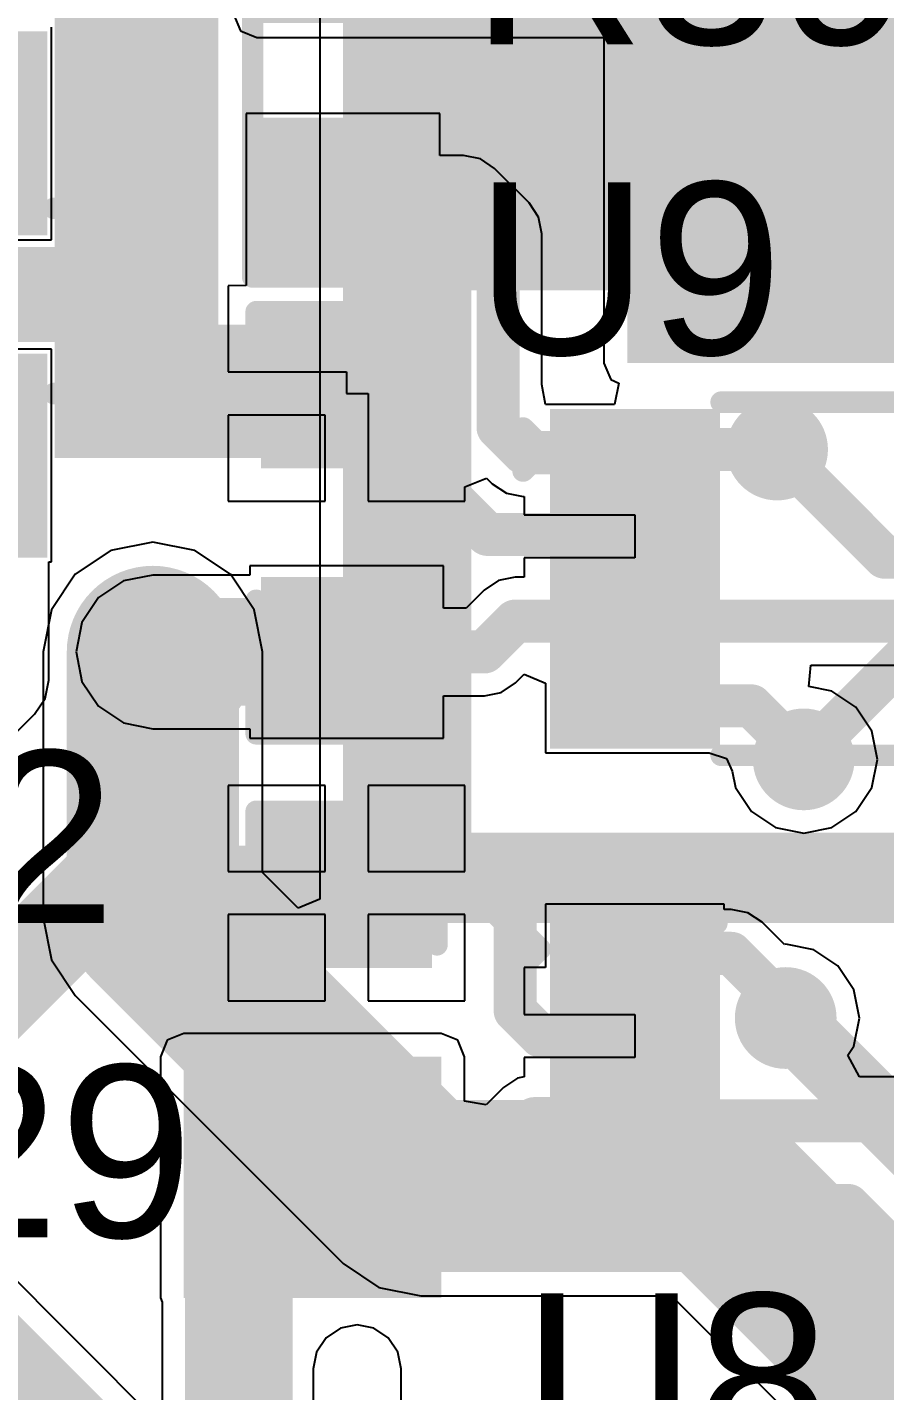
# Model space of a CAD drawing. Header units: millimetres. Extents: x -0.27 to 4.7, y -0.39 to 2.83.
# Drawn here: x 1.0026 to 1.2018, y 1.7924 to 2.109 of the extents above; entities that cross this region are included whole.
import ezdxf

# ---------------------------------------------------------------- set-up
doc = ezdxf.new("R2010")
doc.units = ezdxf.units.MM
doc.header["$MEASUREMENT"] = 0
for name, color, linetype in [('BottomLayer', 5, 'Continuous'), ('BottomSolder', 6, 'Continuous'), ('TopLayer', 1, 'Continuous'), ('TopOverlay', 2, 'Continuous'), ('TopPaste', 8, 'Continuous'), ('TopSolder', 216, 'Continuous'), ('ViaHoleLayer', 16, 'Continuous')]:
    doc.layers.add(name, color=color, linetype=linetype)
doc.styles.add('Arial', font='arial.ttf', dxfattribs={"height": 0.2})

# ---------------------------------------------------------------- blocks, each defined once
blk = doc.blocks.new('8_VSSOP_47')
at = {"layer": 'TopLayer'}
for points in [[(-0.07677165, 0.0354331), (-0.04527555, 0.0354331), (-0.04527555, 0.0236221), (-0.07677165, 0.0236221)], [(0.04527555, 0.0354331), (0.07677165, 0.0354331), (0.07677165, 0.0236221), (0.04527555, 0.0236221)], [(-0.07677165, 0.0157481), (-0.04527555, 0.0157481), (-0.04527555, 0.0039371), (-0.07677165, 0.0039371)], [(0.04527555, 0.0157481), (0.07677165, 0.0157481), (0.07677165, 0.0039371), (0.04527555, 0.0039371)], [(-0.07677165, -0.003937), (-0.04527555, -0.003937), (-0.04527555, -0.015748), (-0.07677165, -0.015748)], [(0.04527555, -0.003937), (0.07677165, -0.003937), (0.07677165, -0.015748), (0.04527555, -0.015748)], [(-0.07677165, -0.023622), (-0.04527555, -0.023622), (-0.04527555, -0.035433), (-0.07677165, -0.035433)], [(0.04527555, -0.023622), (0.07677165, -0.023622), (0.07677165, -0.035433), (0.04527555, -0.035433)]]:
    blk.add_hatch(color=1, dxfattribs=at).paths.add_polyline_path(points)
at = {"layer": 'TopPaste'}
for points in [[(-0.07677165, 0.0354331), (-0.04527555, 0.0354331), (-0.04527555, 0.0236221), (-0.07677165, 0.0236221)], [(0.04527555, 0.0354331), (0.07677165, 0.0354331), (0.07677165, 0.0236221), (0.04527555, 0.0236221)], [(-0.07677165, 0.0157481), (-0.04527555, 0.0157481), (-0.04527555, 0.0039371), (-0.07677165, 0.0039371)], [(0.04527555, 0.0157481), (0.07677165, 0.0157481), (0.07677165, 0.0039371), (0.04527555, 0.0039371)], [(-0.07677165, -0.003937), (-0.04527555, -0.003937), (-0.04527555, -0.015748), (-0.07677165, -0.015748)], [(0.04527555, -0.003937), (0.07677165, -0.003937), (0.07677165, -0.015748), (0.04527555, -0.015748)], [(-0.07677165, -0.023622), (-0.04527555, -0.023622), (-0.04527555, -0.035433), (-0.07677165, -0.035433)], [(0.04527555, -0.023622), (0.07677165, -0.023622), (0.07677165, -0.035433), (0.04527555, -0.035433)]]:
    blk.add_hatch(color=8, dxfattribs=at).paths.add_polyline_path(points)
at = {"layer": 'TopSolder'}
for points in [[(-0.08077165, 0.0394331), (-0.04127555, 0.0394331), (-0.04127555, 0.0196221), (-0.08077165, 0.0196221)], [(0.04127555, 0.0394331), (0.08077165, 0.0394331), (0.08077165, 0.0196221), (0.04127555, 0.0196221)], [(-0.08077165, 0.0197481), (-0.04127555, 0.0197481), (-0.04127555, -6.29e-05), (-0.08077165, -6.29e-05)], [(0.04127555, 0.0197481), (0.08077165, 0.0197481), (0.08077165, -6.29e-05), (0.04127555, -6.29e-05)], [(-0.08077165, 6.3e-05), (-0.04127555, 6.3e-05), (-0.04127555, -0.019748), (-0.08077165, -0.019748)], [(0.04127555, 6.3e-05), (0.08077165, 6.3e-05), (0.08077165, -0.019748), (0.04127555, -0.019748)], [(-0.08077165, -0.019622), (-0.04127555, -0.019622), (-0.04127555, -0.039433), (-0.08077165, -0.039433)], [(0.04127555, -0.019622), (0.08077165, -0.019622), (0.08077165, -0.039433), (0.04127555, -0.039433)]]:
    blk.add_hatch(color=216, dxfattribs=at).paths.add_polyline_path(points)
at = {"layer": 'TopOverlay', "const_width": 0.005}
for points in [[(-0.041, 0.041), (0.038, 0.041)], [(-0.087, 0.025), (-0.087, 0.035)], [(-0.087, 0.035), (-0.082, 0.03)], [(-0.087, 0.025), (-0.082, 0.03)], [(-0.041, -0.0409999), (0.038, -0.0409999)]]:
    blk.add_lwpolyline(points, dxfattribs=at)
at = {"layer": 'TopOverlay', "const_width": 0.0025}
for points in [[(-0.04225, 0.041, 1), (-0.03975, 0.041, 1)], [(0.03675, 0.041, 1), (0.03925, 0.041, 1)], [(-0.08825, 0.035, 1), (-0.08575, 0.035, 1)], [(-0.08825, 0.035, 1), (-0.08575, 0.035, 1)], [(-0.08325, 0.03, 1), (-0.08075, 0.03, 1)], [(-0.08325, 0.03, 1), (-0.08075, 0.03, 1)], [(-0.08825, 0.025, 1), (-0.08575, 0.025, 1)], [(-0.08825, 0.025, 1), (-0.08575, 0.025, 1)], [(-0.04225, -0.0409999, 1), (-0.03975, -0.0409999, 1)], [(0.03675, -0.0409999, 1), (0.03925, -0.0409999, 1)]]:
    blk.add_lwpolyline(points, format="xyb", close=True, dxfattribs=at)
blk = doc.blocks.new('VSSOP_8_2_2_3_0_5__48')
at = {"layer": 'TopLayer'}
for points in [[(-0.04527555, 0.0354331), (-0.04527555, 0.0236221), (-0.07677165, 0.0236221), (-0.07677165, 0.0354331)], [(0.07677165, 0.0354331), (0.07677165, 0.0236221), (0.04527555, 0.0236221), (0.04527555, 0.0354331)], [(-0.04527555, 0.0157481), (-0.04527555, 0.003937099999999997), (-0.07677165, 0.003937100000000003), (-0.07677165, 0.0157481)], [(0.07677165, 0.0157481), (0.07677165, 0.003937099999999997), (0.04527555, 0.003937100000000003), (0.04527555, 0.0157481)], [(-0.04527555, -0.003937000000000003), (-0.04527555, -0.015748), (-0.07677165, -0.015748), (-0.07677165, -0.003936999999999997)], [(0.07677165, -0.003937000000000003), (0.07677165, -0.015748), (0.04527555, -0.015748), (0.04527555, -0.003936999999999997)], [(-0.04527555, -0.023622), (-0.04527555, -0.035433), (-0.07677165, -0.035433), (-0.07677165, -0.023622)], [(0.07677165, -0.023622), (0.07677165, -0.035433), (0.04527555, -0.035433), (0.04527555, -0.023622)]]:
    blk.add_hatch(color=1, dxfattribs=at).paths.add_polyline_path(points)
at = {"layer": 'TopPaste'}
for points in [[(-0.04527555, 0.0354331), (-0.04527555, 0.0236221), (-0.07677165, 0.0236221), (-0.07677165, 0.0354331)], [(0.07677165, 0.0354331), (0.07677165, 0.0236221), (0.04527555, 0.0236221), (0.04527555, 0.0354331)], [(-0.04527555, 0.0157481), (-0.04527555, 0.003937099999999997), (-0.07677165, 0.003937100000000003), (-0.07677165, 0.0157481)], [(0.07677165, 0.0157481), (0.07677165, 0.003937099999999997), (0.04527555, 0.003937100000000003), (0.04527555, 0.0157481)], [(-0.04527555, -0.003937000000000003), (-0.04527555, -0.015748), (-0.07677165, -0.015748), (-0.07677165, -0.003936999999999997)], [(0.07677165, -0.003937000000000003), (0.07677165, -0.015748), (0.04527555, -0.015748), (0.04527555, -0.003936999999999997)], [(-0.04527555, -0.023622), (-0.04527555, -0.035433), (-0.07677165, -0.035433), (-0.07677165, -0.023622)], [(0.07677165, -0.023622), (0.07677165, -0.035433), (0.04527555, -0.035433), (0.04527555, -0.023622)]]:
    blk.add_hatch(color=8, dxfattribs=at).paths.add_polyline_path(points)
at = {"layer": 'TopSolder'}
for points in [[(-0.04127555, 0.0394331), (-0.04127555, 0.0196221), (-0.08077165, 0.0196221), (-0.08077165, 0.0394331)], [(0.08077165, 0.0394331), (0.08077165, 0.0196221), (0.04127555, 0.0196221), (0.04127555, 0.0394331)], [(-0.04127555, 0.0197481), (-0.04127555, -6.290000000000291e-05), (-0.08077165, -6.289999999999708e-05), (-0.08077165, 0.0197481)], [(0.08077165, 0.0197481), (0.08077165, -6.290000000000291e-05), (0.04127555, -6.289999999999708e-05), (0.04127555, 0.0197481)], [(-0.04127555, 6.299999999999709e-05), (-0.04127555, -0.019748), (-0.08077165, -0.019748), (-0.08077165, 6.300000000000291e-05)], [(0.08077165, 6.299999999999709e-05), (0.08077165, -0.019748), (0.04127555, -0.019748), (0.04127555, 6.300000000000291e-05)], [(-0.04127555, -0.019622), (-0.04127555, -0.039433), (-0.08077165, -0.039433), (-0.08077165, -0.019622)], [(0.08077165, -0.019622), (0.08077165, -0.039433), (0.04127555, -0.039433), (0.04127555, -0.019622)]]:
    blk.add_hatch(color=216, dxfattribs=at).paths.add_polyline_path(points)
at = {"layer": 'TopOverlay', "const_width": 0.005}
for points in [[(-0.042, 0.041), (0.042, 0.041)], [(-0.042, 0.036), (-0.042, 0.041)], [(0.042, 0.036), (0.042, 0.041)], [(-0.088, 0.035), (-0.083, 0.03)], [(-0.088, 0.025), (-0.088, 0.035)], [(-0.088, 0.025), (-0.083, 0.03)], [(-0.042, -0.0409999), (-0.042, -0.0359999)], [(0.042, -0.0409999), (0.042, -0.0359999)], [(-0.042, -0.0409999), (0.042, -0.0409999)]]:
    blk.add_lwpolyline(points, dxfattribs=at)
at = {"layer": 'TopOverlay', "const_width": 0.0025}
for points in [[(-0.04325, 0.041, 1), (-0.04075, 0.041, 1)], [(-0.04325, 0.041, 1), (-0.04075, 0.041, 1)], [(0.04075, 0.041, 1), (0.04325, 0.041, 1)], [(0.04075, 0.041, 1), (0.04325, 0.041, 1)], [(-0.04325, 0.036, 1), (-0.04075, 0.036, 1)], [(0.04075, 0.036, 1), (0.04325, 0.036, 1)], [(-0.08925, 0.035, 1), (-0.08675, 0.035, 1)], [(-0.08925, 0.035, 1), (-0.08675, 0.035, 1)], [(-0.08425, 0.03, 1), (-0.08175, 0.03, 1)], [(-0.08425, 0.03, 1), (-0.08175, 0.03, 1)], [(-0.08925, 0.025, 1), (-0.08675, 0.025, 1)], [(-0.08925, 0.025, 1), (-0.08675, 0.025, 1)], [(-0.04325, -0.0359999, 1), (-0.04075, -0.0359999, 1)], [(0.04075, -0.0359999, 1), (0.04325, -0.0359999, 1)], [(-0.04325, -0.0409999, 1), (-0.04075, -0.0409999, 1)], [(-0.04325, -0.0409999, 1), (-0.04075, -0.0409999, 1)], [(0.04075, -0.0409999, 1), (0.04325, -0.0409999, 1)], [(0.04075, -0.0409999, 1), (0.04325, -0.0409999, 1)]]:
    blk.add_lwpolyline(points, format="xyb", close=True, dxfattribs=at)
blk = doc.blocks.new('R___0603_67')
at = {"layer": 'TopLayer'}
for points in [[(-0.015, 0.0175), (-0.015, -0.0175), (-0.045, -0.0175), (-0.045, 0.0175)], [(0.045, 0.0175), (0.045, -0.0175), (0.015, -0.0175), (0.015, 0.0175)]]:
    blk.add_hatch(color=1, dxfattribs=at).paths.add_polyline_path(points)
at = {"layer": 'TopPaste'}
for points in [[(-0.015, 0.0175), (-0.015, -0.0175), (-0.045, -0.0175), (-0.045, 0.0175)], [(0.045, 0.0175), (0.045, -0.0175), (0.015, -0.0175), (0.015, 0.0175)]]:
    blk.add_hatch(color=8, dxfattribs=at).paths.add_polyline_path(points)
at = {"layer": 'TopSolder'}
for points in [[(-0.011, 0.0215), (-0.011, -0.0215), (-0.049, -0.0215), (-0.049, 0.0215)], [(0.049, 0.0215), (0.049, -0.0215), (0.011, -0.0215), (0.011, 0.0215)]]:
    blk.add_hatch(color=216, dxfattribs=at).paths.add_polyline_path(points)
at = {"layer": 'TopOverlay', "const_width": 0.005}
for points in [[(0.048, 0.021), (-0.048, 0.021)], [(-0.048, 0.021), (-0.048, -0.021)], [(0.048, 0.021), (0.048, -0.021)], [(0.048, -0.021), (-0.048, -0.021)]]:
    blk.add_lwpolyline(points, dxfattribs=at)
at = {"layer": 'TopOverlay', "const_width": 0.0025}
for points in [[(-0.04925, 0.021, 1), (-0.04675, 0.021, 1)], [(-0.04925, 0.021, 1), (-0.04675, 0.021, 1)], [(0.04675, 0.021, 1), (0.04925, 0.021, 1)], [(0.04675, 0.021, 1), (0.04925, 0.021, 1)], [(-0.04925, -0.021, 1), (-0.04675, -0.021, 1)], [(-0.04925, -0.021, 1), (-0.04675, -0.021, 1)], [(0.04675, -0.021, 1), (0.04925, -0.021, 1)], [(0.04675, -0.021, 1), (0.04925, -0.021, 1)]]:
    blk.add_lwpolyline(points, format="xyb", close=True, dxfattribs=at)
blk = doc.blocks.new('R___0603_68')
at = {"layer": 'TopLayer'}
for points in [[(-0.015, 0.0175), (-0.015, -0.0175), (-0.045, -0.0175), (-0.045, 0.0175)], [(0.045, 0.0175), (0.045, -0.0175), (0.015, -0.0175), (0.015, 0.0175)]]:
    blk.add_hatch(color=1, dxfattribs=at).paths.add_polyline_path(points)
at = {"layer": 'TopPaste'}
for points in [[(-0.015, 0.0175), (-0.015, -0.0175), (-0.045, -0.0175), (-0.045, 0.0175)], [(0.045, 0.0175), (0.045, -0.0175), (0.015, -0.0175), (0.015, 0.0175)]]:
    blk.add_hatch(color=8, dxfattribs=at).paths.add_polyline_path(points)
at = {"layer": 'TopSolder'}
for points in [[(-0.011, 0.0215), (-0.011, -0.0215), (-0.049, -0.0215), (-0.049, 0.0215)], [(0.049, 0.0215), (0.049, -0.0215), (0.011, -0.0215), (0.011, 0.0215)]]:
    blk.add_hatch(color=216, dxfattribs=at).paths.add_polyline_path(points)
at = {"layer": 'TopOverlay', "const_width": 0.005}
for points in [[(-0.048, 0.021), (-0.048, -0.021)], [(-0.048, 0.021), (0.048, 0.021)], [(0.048, 0.021), (0.048, -0.021)], [(-0.048, -0.021), (0.048, -0.021)]]:
    blk.add_lwpolyline(points, dxfattribs=at)
at = {"layer": 'TopOverlay', "const_width": 0.0025}
for points in [[(-0.04925, 0.021, 1), (-0.04675, 0.021, 1)], [(-0.04925, 0.021, 1), (-0.04675, 0.021, 1)], [(0.04675, 0.021, 1), (0.04925, 0.021, 1)], [(0.04675, 0.021, 1), (0.04925, 0.021, 1)], [(-0.04925, -0.021, 1), (-0.04675, -0.021, 1)], [(-0.04925, -0.021, 1), (-0.04675, -0.021, 1)], [(0.04675, -0.021, 1), (0.04925, -0.021, 1)], [(0.04675, -0.021, 1), (0.04925, -0.021, 1)]]:
    blk.add_lwpolyline(points, format="xyb", close=True, dxfattribs=at)
blk = doc.blocks.new('SOT_323_5_151')
at = {"layer": 'TopLayer'}
for points in [[(-0.05708665, 0.03248035), (-0.01771655, 0.03248035), (-0.01771655, 0.01870085), (-0.05708665, 0.01870085)], [(0.01771655, 0.03248035), (0.05708665, 0.03248035), (0.05708665, 0.01870085), (0.01771655, 0.01870085)], [(-0.05708665, 0.00688975), (-0.01771655, 0.00688975), (-0.01771655, -0.00688975), (-0.05708665, -0.00688975)], [(-0.05708665, -0.01870075), (-0.01771655, -0.01870075), (-0.01771655, -0.03248025), (-0.05708665, -0.03248025)], [(0.01771655, -0.01870075), (0.05708665, -0.01870075), (0.05708665, -0.03248025), (0.01771655, -0.03248025)]]:
    blk.add_hatch(color=1, dxfattribs=at).paths.add_polyline_path(points)
at = {"layer": 'TopPaste'}
for points in [[(-0.05708665, 0.03248035), (-0.01771655, 0.03248035), (-0.01771655, 0.01870085), (-0.05708665, 0.01870085)], [(0.01771655, 0.03248035), (0.05708665, 0.03248035), (0.05708665, 0.01870085), (0.01771655, 0.01870085)], [(-0.05708665, 0.00688975), (-0.01771655, 0.00688975), (-0.01771655, -0.00688975), (-0.05708665, -0.00688975)], [(-0.05708665, -0.01870075), (-0.01771655, -0.01870075), (-0.01771655, -0.03248025), (-0.05708665, -0.03248025)], [(0.01771655, -0.01870075), (0.05708665, -0.01870075), (0.05708665, -0.03248025), (0.01771655, -0.03248025)]]:
    blk.add_hatch(color=8, dxfattribs=at).paths.add_polyline_path(points)
at = {"layer": 'TopSolder'}
for points in [[(-0.06108665, 0.03648035), (-0.01371655, 0.03648035), (-0.01371655, 0.01470085), (-0.06108665, 0.01470085)], [(0.01371655, 0.03648035), (0.06108665, 0.03648035), (0.06108665, 0.01470085), (0.01371655, 0.01470085)], [(-0.06108665, 0.01088975), (-0.01371655, 0.01088975), (-0.01371655, -0.01088975), (-0.06108665, -0.01088975)], [(-0.06108665, -0.01470075), (-0.01371655, -0.01470075), (-0.01371655, -0.03648025), (-0.06108665, -0.03648025)], [(0.01371655, -0.01470075), (0.06108665, -0.01470075), (0.06108665, -0.03648025), (0.01371655, -0.03648025)]]:
    blk.add_hatch(color=216, dxfattribs=at).paths.add_polyline_path(points)
at = {"layer": 'TopOverlay', "const_width": 0.005}
for points in [[(-0.023, 0.044), (0.02, 0.044)], [(-0.023, 0.044), (-0.023, 0.038)], [(0.02, 0.044), (0.02, 0.038)], [(-0.068, 0.031), (-0.068, 0.021)], [(-0.068, 0.031), (-0.063, 0.026)], [(-0.063, 0.026), (-0.068, 0.021)], [(-0.023, -0.0379999), (-0.023, -0.0439999)], [(0.02, -0.0379999), (0.02, -0.0439999)], [(-0.023, -0.0439999), (0.02, -0.0439999)]]:
    blk.add_lwpolyline(points, dxfattribs=at)
at = {"layer": 'TopOverlay', "const_width": 0.0025}
for points in [[(-0.02425, 0.044, 1), (-0.02175, 0.044, 1)], [(-0.02425, 0.044, 1), (-0.02175, 0.044, 1)], [(0.01875, 0.044, 1), (0.02125, 0.044, 1)], [(0.01875, 0.044, 1), (0.02125, 0.044, 1)], [(-0.02425, 0.038, 1), (-0.02175, 0.038, 1)], [(0.01875, 0.038, 1), (0.02125, 0.038, 1)], [(-0.06925, 0.031, 1), (-0.06675, 0.031, 1)], [(-0.06925, 0.031, 1), (-0.06675, 0.031, 1)], [(-0.06425, 0.026, 1), (-0.06175, 0.026, 1)], [(-0.06425, 0.026, 1), (-0.06175, 0.026, 1)], [(-0.06925, 0.021, 1), (-0.06675, 0.021, 1)], [(-0.06925, 0.021, 1), (-0.06675, 0.021, 1)], [(-0.02425, -0.0379999, 1), (-0.02175, -0.0379999, 1)], [(0.01875, -0.0379999, 1), (0.02125, -0.0379999, 1)], [(-0.02425, -0.0439999, 1), (-0.02175, -0.0439999, 1)], [(-0.02425, -0.0439999, 1), (-0.02175, -0.0439999, 1)], [(0.01875, -0.0439999, 1), (0.02125, -0.0439999, 1)], [(0.01875, -0.0439999, 1), (0.02125, -0.0439999, 1)]]:
    blk.add_lwpolyline(points, format="xyb", close=True, dxfattribs=at)
blk = doc.blocks.new('C___0603_185')
at = {"layer": 'TopLayer'}
for points in [[(-0.015, 0.0175), (-0.015, -0.0175), (-0.045, -0.0175), (-0.045, 0.0175)], [(0.045, 0.0175), (0.045, -0.0175), (0.015, -0.0175), (0.015, 0.0175)]]:
    blk.add_hatch(color=1, dxfattribs=at).paths.add_polyline_path(points)
at = {"layer": 'TopPaste'}
for points in [[(-0.015, 0.0175), (-0.015, -0.0175), (-0.045, -0.0175), (-0.045, 0.0175)], [(0.045, 0.0175), (0.045, -0.0175), (0.015, -0.0175), (0.015, 0.0175)]]:
    blk.add_hatch(color=8, dxfattribs=at).paths.add_polyline_path(points)
at = {"layer": 'TopSolder'}
for points in [[(-0.0126378, 0.0198622), (-0.0126378, -0.0198622), (-0.0473622, -0.0198622), (-0.0473622, 0.0198622)], [(0.0473622, 0.0198622), (0.0473622, -0.0198622), (0.0126378, -0.0198622), (0.0126378, 0.0198622)]]:
    blk.add_hatch(color=216, dxfattribs=at).paths.add_polyline_path(points)
at = {"layer": 'TopOverlay', "const_width": 0.005}
for points in [[(-0.049, 0.021), (-0.018, 0.021)], [(-0.049, 0.021), (-0.049, -0.021)], [(0.018, 0.021), (0.049, 0.021)], [(0.049, 0.021), (0.049, -0.021)], [(-0.049, -0.021), (-0.018, -0.021)], [(0.018, -0.021), (0.049, -0.021)]]:
    blk.add_lwpolyline(points, dxfattribs=at)
at = {"layer": 'TopOverlay', "const_width": 0.0025}
for points in [[(-0.05025, 0.021, 1), (-0.04775, 0.021, 1)], [(-0.05025, 0.021, 1), (-0.04775, 0.021, 1)], [(-0.01925, 0.021, 1), (-0.01675, 0.021, 1)], [(0.01675, 0.021, 1), (0.01925, 0.021, 1)], [(0.04775, 0.021, 1), (0.05025, 0.021, 1)], [(0.04775, 0.021, 1), (0.05025, 0.021, 1)], [(-0.05025, -0.021, 1), (-0.04775, -0.021, 1)], [(-0.05025, -0.021, 1), (-0.04775, -0.021, 1)], [(-0.01925, -0.021, 1), (-0.01675, -0.021, 1)], [(0.01675, -0.021, 1), (0.01925, -0.021, 1)], [(0.04775, -0.021, 1), (0.05025, -0.021, 1)], [(0.04775, -0.021, 1), (0.05025, -0.021, 1)]]:
    blk.add_lwpolyline(points, format="xyb", close=True, dxfattribs=at)
blk = doc.blocks.new('C___0603_188')
at = {"layer": 'TopLayer'}
for points in [[(-0.015, 0.0175), (-0.015, -0.0175), (-0.045, -0.0175), (-0.045, 0.0175)], [(0.045, 0.0175), (0.045, -0.0175), (0.015, -0.0175), (0.015, 0.0175)]]:
    blk.add_hatch(color=1, dxfattribs=at).paths.add_polyline_path(points)
at = {"layer": 'TopPaste'}
for points in [[(-0.015, 0.0175), (-0.015, -0.0175), (-0.045, -0.0175), (-0.045, 0.0175)], [(0.045, 0.0175), (0.045, -0.0175), (0.015, -0.0175), (0.015, 0.0175)]]:
    blk.add_hatch(color=8, dxfattribs=at).paths.add_polyline_path(points)
at = {"layer": 'TopSolder'}
for points in [[(-0.0126378, 0.0198622), (-0.0126378, -0.0198622), (-0.0473622, -0.0198622), (-0.0473622, 0.0198622)], [(0.0473622, 0.0198622), (0.0473622, -0.0198622), (0.0126378, -0.0198622), (0.0126378, 0.0198622)]]:
    blk.add_hatch(color=216, dxfattribs=at).paths.add_polyline_path(points)
at = {"layer": 'TopOverlay', "const_width": 0.005}
for points in [[(-0.049, 0.021), (-0.018, 0.021)], [(-0.049, 0.021), (-0.049, -0.021)], [(0.018, 0.021), (0.049, 0.021)], [(0.049, 0.021), (0.049, -0.021)], [(-0.049, -0.021), (-0.018, -0.021)], [(0.018, -0.021), (0.049, -0.021)]]:
    blk.add_lwpolyline(points, dxfattribs=at)
at = {"layer": 'TopOverlay', "const_width": 0.0025}
for points in [[(-0.05025, 0.021, 1), (-0.04775, 0.021, 1)], [(-0.05025, 0.021, 1), (-0.04775, 0.021, 1)], [(-0.01925, 0.021, 1), (-0.01675, 0.021, 1)], [(0.01675, 0.021, 1), (0.01925, 0.021, 1)], [(0.04775, 0.021, 1), (0.05025, 0.021, 1)], [(0.04775, 0.021, 1), (0.05025, 0.021, 1)], [(-0.05025, -0.021, 1), (-0.04775, -0.021, 1)], [(-0.05025, -0.021, 1), (-0.04775, -0.021, 1)], [(-0.01925, -0.021, 1), (-0.01675, -0.021, 1)], [(0.01675, -0.021, 1), (0.01925, -0.021, 1)], [(0.04775, -0.021, 1), (0.05025, -0.021, 1)], [(0.04775, -0.021, 1), (0.05025, -0.021, 1)]]:
    blk.add_lwpolyline(points, format="xyb", close=True, dxfattribs=at)

msp = doc.modelspace()

# ---------------------------------------------------------------- hatches: boundary and pattern name
at = {"layer": 'BottomLayer'}
for points in [[(1.0808226, 2.0479486), (1.3008226, 2.0479486), (1.3008226, 2.255), (1.0808226, 2.255)], [(1.076, 1.901), (1.1058226, 1.901), (1.1058226, 2.254), (1.076, 2.254)], [(1.0808226, 1.901), (1.3338226, 1.901), (1.3338226, 1.922), (1.0808226, 1.922)]]:
    msp.add_hatch(color=5, dxfattribs=at).paths.add_polyline_path(points)
h = msp.add_hatch(color=5, dxfattribs=at)
edge = h.paths.add_edge_path()
edge.add_arc((1.0278777, 2.0469486), 0.011811, 0, 360)
h = msp.add_hatch(color=5, dxfattribs=at)
edge = h.paths.add_edge_path()
edge.add_arc((1.1768226, 2.0109486), 0.011811, 0, 360)
h = msp.add_hatch(color=5, dxfattribs=at)
edge = h.paths.add_edge_path()
edge.add_arc((1.0318226, 1.9639486), 0.011811, 0, 360)
h = msp.add_hatch(color=5, dxfattribs=at)
edge = h.paths.add_edge_path()
edge.add_arc((1.183, 1.939), 0.011811, 0, 360)
h = msp.add_hatch(color=5, dxfattribs=at)
edge = h.paths.add_edge_path()
edge.add_arc((1.1788226, 1.8789486), 0.011811, 0, 360)
at = {"layer": 'BottomSolder'}
h = msp.add_hatch(color=6, dxfattribs=at)
edge = h.paths.add_edge_path()
edge.add_arc((1.0278777, 2.0469486), 0.0059055, 0, 360)
h = msp.add_hatch(color=6, dxfattribs=at)
edge = h.paths.add_edge_path()
edge.add_arc((1.1768226, 2.0109486), 0.0059055, 0, 360)
h = msp.add_hatch(color=6, dxfattribs=at)
edge = h.paths.add_edge_path()
edge.add_arc((1.0318226, 1.9639486), 0.0059055, 0, 360)
h = msp.add_hatch(color=6, dxfattribs=at)
edge = h.paths.add_edge_path()
edge.add_arc((1.183, 1.939), 0.0059055, 0, 360)
h = msp.add_hatch(color=6, dxfattribs=at)
edge = h.paths.add_edge_path()
edge.add_arc((1.1788226, 1.8789486), 0.0059055, 0, 360)
at = {"layer": 'TopLayer'}
for points in [[(1.009, 2.0089486), (1.047, 2.0089486), (1.047, 2.284), (1.009, 2.284)], [(1.142, 2.031), (1.229, 2.031), (1.229, 2.21), (1.142, 2.21)], [(1.0108226, 2.0089486), (1.0948226, 2.0089486), (1.0948226, 2.0399486), (1.0108226, 2.0399486)], [(1.039, 1.8139486), (1.0988226, 1.8139486), (1.0988226, 1.8699486), (1.039, 1.8699486)]]:
    msp.add_hatch(color=1, dxfattribs=at).paths.add_polyline_path(points)
h = msp.add_hatch(color=1, dxfattribs=at)
edge = h.paths.add_edge_path()
edge.add_arc((1.0278777, 2.0469486), 0.011811, 0, 360)
h = msp.add_hatch(color=1, dxfattribs=at)
edge = h.paths.add_edge_path()
edge.add_arc((1.1768226, 2.0109486), 0.011811, 0, 360)
h = msp.add_hatch(color=1, dxfattribs=at)
edge = h.paths.add_edge_path()
edge.add_arc((1.0318226, 1.9639486), 0.011811, 0, 360)
h = msp.add_hatch(color=1, dxfattribs=at)
edge = h.paths.add_edge_path()
edge.add_arc((1.183, 1.939), 0.011811, 0, 360)
h = msp.add_hatch(color=1, dxfattribs=at)
edge = h.paths.add_edge_path()
edge.add_arc((1.1788226, 1.8789486), 0.011811, 0, 360)
at = {"layer": 'TopSolder'}
h = msp.add_hatch(color=216, dxfattribs=at)
edge = h.paths.add_edge_path()
edge.add_arc((1.0278777, 2.0469486), 0.0059055, 0, 360)
h = msp.add_hatch(color=216, dxfattribs=at)
edge = h.paths.add_edge_path()
edge.add_arc((1.1768226, 2.0109486), 0.0059055, 0, 360)
h = msp.add_hatch(color=216, dxfattribs=at)
edge = h.paths.add_edge_path()
edge.add_arc((1.0318226, 1.9639486), 0.0059055, 0, 360)
h = msp.add_hatch(color=216, dxfattribs=at)
edge = h.paths.add_edge_path()
edge.add_arc((1.183, 1.939), 0.0059055, 0, 360)
h = msp.add_hatch(color=216, dxfattribs=at)
edge = h.paths.add_edge_path()
edge.add_arc((1.1788226, 1.8789486), 0.0059055, 0, 360)
at = {"layer": 'ViaHoleLayer'}
h = msp.add_hatch(color=16, dxfattribs=at)
edge = h.paths.add_edge_path()
edge.add_arc((1.0278777, 2.0469486), 0.0059055, 0, 360)
h = msp.add_hatch(color=16, dxfattribs=at)
edge = h.paths.add_edge_path()
edge.add_arc((1.1768226, 2.0109486), 0.0059055, 0, 360)
h = msp.add_hatch(color=16, dxfattribs=at)
edge = h.paths.add_edge_path()
edge.add_arc((1.0318226, 1.9639486), 0.0059055, 0, 360)
h = msp.add_hatch(color=16, dxfattribs=at)
edge = h.paths.add_edge_path()
edge.add_arc((1.183, 1.939), 0.0059055, 0, 360)
h = msp.add_hatch(color=16, dxfattribs=at)
edge = h.paths.add_edge_path()
edge.add_arc((1.1788226, 1.8789486), 0.0059055, 0, 360)

# ---------------------------------------------------------------- linework, layer by layer
at = {"layer": 'BottomLayer'}
for p, q in [((1.070588, 2.254), (1.070588, 1.9065311)), ((1.0318221, 1.9894379), (1.0220676, 1.9874976)), ((1.0415766, 1.9874976), (1.0318221, 1.9894379)), ((1.0220676, 1.9874976), (1.0137981, 1.9819721)), ((1.0498461, 1.9819721), (1.0415766, 1.9874976)), ((1.0137981, 1.9819721), (1.0082726, 1.9737026)), ((1.0553716, 1.9737026), (1.0498461, 1.9819721)), ((1.0082726, 1.9737026), (1.0063323, 1.9639481)), ((1.0573119, 1.9639481), (1.0553716, 1.9737026)), ((1.0063323, 1.9639481), (1.0063323, 1.9021779)), ((1.0573119, 1.9127361), (1.0573119, 1.9639481)), ((1.065588, 1.90446), (1.0573119, 1.9127361)), ((1.070588, 1.9065311), (1.065588, 1.90446)), ((1.0063323, 1.9021779), (1.0082726, 1.8924234)), ((1.0082726, 1.8924234), (1.0137981, 1.8841539)), ((1.0137981, 1.8841539), (1.0760274, 1.8219246)), ((1.0652, 1.7528708), (0.9771361, 1.8409347)), ((1.0760274, 1.8219246), (1.0842968, 1.8163991)), ((1.0842968, 1.8163991), (1.0940514, 1.8144588)), ((1.0940514, 1.8144588), (1.1522644, 1.8144588)), ((1.1522644, 1.8144588), (1.1934133, 1.7733099)), ((1.0720696, 1.8046937), (1.0698594, 1.8013859)), ((1.0753774, 1.8069039), (1.0720696, 1.8046937)), ((1.0792792, 1.80768), (1.0753774, 1.8069039)), ((1.083181, 1.8069039), (1.0792792, 1.80768)), ((1.0864888, 1.8046937), (1.083181, 1.8069039)), ((1.088699, 1.8013859), (1.0864888, 1.8046937)), ((1.0698594, 1.8013859), (1.0690833, 1.7974841)), ((1.0894751, 1.7974841), (1.088699, 1.8013859)), ((1.0690833, 1.7974841), (1.0690833, 1.758114)), ((1.0894751, 1.7683099), (1.0894751, 1.7974841))]:
    msp.add_line(p, q, dxfattribs=at)
for points, const_width in [([(0.971, 2.0469486), (1.0278777, 2.0469486)], 0.022), ([(1.1768226, 2.0109486), (1.2018226, 1.9859486)], 0.01), ([(1.2018226, 1.9859486), (1.3018226, 1.9859486)], 0.01), ([(1.0318221, 1.9021779), (1.0318221, 1.9639481)], 0.04), ([(1.0318221, 1.9639481), (1.0318226, 1.9639486)], 0.022), ([(1.183, 1.9394399), (1.2085087, 1.9649486)], 0.01), ([(1.183, 1.939), (1.183, 1.9394399)], 0.01), ([(1.0318221, 1.9021779), (1.0940514, 1.8399486)], 0.04), ([(1.1788226, 1.8789486), (1.3003226, 1.7574486)], 0.016), ([(1.0940514, 1.8399486), (1.1628226, 1.8399486)], 0.04), ([(1.1628226, 1.8399486), (1.3167712, 1.686)], 0.04), ([(0.9608226, 1.8341774), (1.117, 1.678)], 0.022)]:
    msp.add_lwpolyline(points, dxfattribs=dict(at, const_width=const_width))
for points, const_width in [([(1.0223777, 2.0469486, 1), (1.0333777, 2.0469486, 1)], 0.011), ([(1.1743226, 2.0109486, 1), (1.1793226, 2.0109486, 1)], 0.005), ([(1.1993226, 1.9859486, 1), (1.2043226, 1.9859486, 1)], 0.005), ([(1.1993226, 1.9859486, 1), (1.2043226, 1.9859486, 1)], 0.005), ([(1.0218221, 1.9639481, 1), (1.0418221, 1.9639481, 1)], 0.02), ([(1.0263221, 1.9639481, 1), (1.0373221, 1.9639481, 1)], 0.011), ([(1.0263226, 1.9639486, 1), (1.0373226, 1.9639486, 1)], 0.011), ([(1.1805, 1.9394399, 1), (1.1855, 1.9394399, 1)], 0.005), ([(1.1805, 1.9394399, 1), (1.1855, 1.9394399, 1)], 0.005), ([(1.1805, 1.939, 1), (1.1855, 1.939, 1)], 0.005), ([(1.0218221, 1.9021779, 1), (1.0418221, 1.9021779, 1)], 0.02), ([(1.0218221, 1.9021779, 1), (1.0418221, 1.9021779, 1)], 0.02), ([(1.1748226, 1.8789486, 1), (1.1828226, 1.8789486, 1)], 0.008), ([(1.0840514, 1.8399486, 1), (1.1040514, 1.8399486, 1)], 0.02), ([(1.0840514, 1.8399486, 1), (1.1040514, 1.8399486, 1)], 0.02), ([(1.1528226, 1.8399486, 1), (1.1728226, 1.8399486, 1)], 0.02), ([(1.1528226, 1.8399486, 1), (1.1728226, 1.8399486, 1)], 0.02)]:
    msp.add_lwpolyline(points, format="xyb", close=True, dxfattribs=dict(at, const_width=const_width))
at = {"layer": 'TopLayer'}
for p, q in [((1.050588, 2.112), (1.0521731, 2.1081731)), ((1.0083028, 2.0596652), (1.0083028, 2.1090352)), ((1.0521731, 2.1081731), (1.056, 2.106588)), ((1.056, 2.106588), (1.136588, 2.106588)), ((1.136588, 2.106588), (1.136588, 2.031)), ((1.0985, 2.089), (1.0535, 2.089)), ((1.0535, 2.089), (1.0535, 2.0490001)), ((1.0985, 2.0791959), (1.0985, 2.089)), ((1.1040001, 2.0791959), (1.0985, 2.0791959)), ((1.1079019, 2.0784198), (1.1040001, 2.0791959)), ((1.1112097, 2.0762096), (1.1079019, 2.0784198)), ((1.1192096, 2.0682097), (1.1112097, 2.0762096)), ((1.1214198, 2.0649019), (1.1192096, 2.0682097)), ((1.1221959, 2.0610001), (1.1214198, 2.0649019)), ((1.1221959, 2.0260276), (1.1221959, 2.0610001)), ((0.9845234, 2.0596652), (1.0083028, 2.0596652)), ((1.0535, 2.0490001), (1.0493226, 2.0489486)), ((1.0493226, 2.0489486), (1.0493226, 2.0289486)), ((1.0083028, 2.034232), (0.9877123, 2.034232)), ((1.0083028, 1.984862), (1.0083028, 2.034232)), ((1.136588, 2.031), (1.1381731, 2.0271731)), ((1.0493226, 2.0289486), (1.0768226, 2.0289486)), ((1.0768226, 2.0289486), (1.0768226, 2.0239486)), ((1.1381731, 2.0271731), (1.1400837, 2.0263817)), ((1.1400837, 2.0263817), (1.1390892, 2.0213817)), ((1.0768226, 2.0239486), (1.0818226, 2.0239486)), ((1.0818226, 2.0239486), (1.0818226, 1.9989486)), ((1.1230511, 2.0213817), (1.1221959, 2.0260276)), ((1.1390892, 2.0213817), (1.1230511, 2.0213817)), ((1.0718226, 2.0189486), (1.0493226, 2.0189486)), ((1.0493226, 2.0189486), (1.0493226, 1.9989486)), ((1.0718226, 1.9989486), (1.0718226, 2.0189486)), ((1.1043226, 2.0022574), (1.1093226, 2.0043285)), ((1.1093226, 2.0043285), (1.1106483, 2.0030028)), ((1.1043226, 1.9989486), (1.1043226, 2.0022574)), ((1.1106483, 2.0030028), (1.1139561, 2.0007926)), ((1.0493226, 1.9989486), (1.0718226, 1.9989486)), ((1.0818226, 1.9989486), (1.1043226, 1.9989486)), ((1.1139561, 2.0007926), (1.1178579, 2.0000165)), ((1.1178579, 2.0000165), (1.118051, 2.0000165)), ((1.118051, 2.0000165), (1.118051, 1.9957912)), ((1.118051, 1.9957912), (1.143799, 1.9957912)), ((1.143799, 1.9957912), (1.143799, 1.9857912)), ((1.143799, 1.9857912), (1.118051, 1.9857912)), ((1.118051, 1.9857912), (1.118051, 1.981302)), ((1.0076286, 1.9574136), (1.0076286, 1.984862)), ((1.0076286, 1.984862), (1.0083028, 1.984862)), ((1.0993226, 1.9839486), (1.0543226, 1.9839486)), ((1.0543226, 1.9839486), (1.0543226, 1.9817914)), ((1.0993226, 1.9741445), (1.0993226, 1.9839486)), ((1.0249945, 1.9804332), (1.0192058, 1.9765654)), ((1.0318226, 1.9817914), (1.0249945, 1.9804332)), ((1.0543226, 1.9817914), (1.0318226, 1.9817914)), ((1.1120783, 1.9805259), (1.1087705, 1.9783157)), ((1.1159801, 1.981302), (1.1120783, 1.9805259)), ((1.118051, 1.981302), (1.1159801, 1.981302)), ((1.0192058, 1.9765654), (1.015338, 1.9707767)), ((1.1087705, 1.9783157), (1.1045993, 1.9741445)), ((1.1045993, 1.9741445), (1.0993226, 1.9741445)), ((1.015338, 1.9707767), (1.0139798, 1.9639486)), ((1.0139798, 1.9639486), (1.015338, 1.9571205)), ((1.1841569, 1.9559102), (1.1846493, 1.9609102)), ((1.1846493, 1.9609102), (1.2190821, 1.9609102)), ((1.0067749, 1.9531211), (1.0076287, 1.9574131)), ((1.0076287, 1.9574131), (1.0076286, 1.9574136)), ((1.015338, 1.9571205), (1.0192058, 1.9513318)), ((1.1127244, 1.9545288), (1.1160322, 1.956739)), ((1.1160322, 1.956739), (1.118051, 1.9587578)), ((1.118051, 1.9587578), (1.123051, 1.9566867)), ((1.123051, 1.9566867), (1.123051, 1.9405156)), ((1.0993226, 1.9439486), (1.0993226, 1.9537527)), ((1.0993226, 1.9537527), (1.1088226, 1.9537527)), ((1.1088226, 1.9537527), (1.1127244, 1.9545288)), ((1.1895593, 1.9548356), (1.1841569, 1.9559102)), ((1.19512, 1.95112), (1.1895593, 1.9548356)), ((1.0043437, 1.9494825), (1.0067749, 1.9531211)), ((1.0192058, 1.9513318), (1.0249945, 1.947464)), ((1.1988356, 1.9455593), (1.19512, 1.95112)), ((0.9828792, 1.928018), (1.0043434, 1.9494823)), ((1.0043434, 1.9494823), (1.0043437, 1.9494825)), ((1.0249945, 1.947464), (1.0318226, 1.9461058)), ((1.0318226, 1.9461058), (1.0543226, 1.9461058)), ((1.0543226, 1.9461058), (1.0543226, 1.9439486)), ((1.0543226, 1.9439486), (1.0993226, 1.9439486)), ((1.2001403, 1.939), (1.1988356, 1.9455593)), ((1.123051, 1.9405156), (1.1610632, 1.9405156)), ((1.1610632, 1.9405156), (1.1651063, 1.939238)), ((1.1651063, 1.939238), (1.1664001, 1.9362831)), ((1.1988356, 1.9324407), (1.2001403, 1.939)), ((1.1664001, 1.9362831), (1.1671644, 1.9324407)), ((1.0718226, 1.9329486), (1.0493226, 1.9329486)), ((1.0493226, 1.9329486), (1.0493226, 1.9129486)), ((1.0718226, 1.9129486), (1.0718226, 1.9329486)), ((1.1043226, 1.9329486), (1.0818226, 1.9329486)), ((1.0818226, 1.9329486), (1.0818226, 1.9129486)), ((1.1043226, 1.9129486), (1.1043226, 1.9329486)), ((1.1671644, 1.9324407), (1.17088, 1.92688)), ((1.19512, 1.92688), (1.1988356, 1.9324407)), ((1.17088, 1.92688), (1.1764407, 1.9231644)), ((1.1895593, 1.9231644), (1.19512, 1.92688)), ((1.1764407, 1.9231644), (1.183, 1.9218597)), ((1.183, 1.9218597), (1.1895593, 1.9231644)), ((1.0493226, 1.9129486), (1.0718226, 1.9129486)), ((1.0818226, 1.9129486), (1.1043226, 1.9129486)), ((1.0718226, 1.9029486), (1.0493226, 1.9029486)), ((1.0493226, 1.9029486), (1.0493226, 1.8829486)), ((1.0718226, 1.8829486), (1.0718226, 1.9029486)), ((1.1043226, 1.9029486), (1.0818226, 1.9029486)), ((1.0818226, 1.9029486), (1.0818226, 1.8829486)), ((1.1043226, 1.8829486), (1.1043226, 1.9029486)), ((1.164547, 1.9053817), (1.123051, 1.9053817)), ((1.123051, 1.9053817), (1.123051, 1.8906967)), ((1.164547, 1.9041601), (1.164547, 1.9053817)), ((1.1661537, 1.9041601), (1.164547, 1.9041601)), ((1.1700555, 1.903384), (1.1661537, 1.9041601)), ((1.1733633, 1.9011738), (1.1700555, 1.903384)), ((1.1785103, 1.8960268), (1.1733633, 1.9011738)), ((1.1788226, 1.8960889), (1.1785103, 1.8960268)), ((1.1853819, 1.8947842), (1.1788226, 1.8960889)), ((1.1909426, 1.8910686), (1.1853819, 1.8947842)), ((1.123051, 1.8906967), (1.118051, 1.8906967)), ((1.118051, 1.8906967), (1.118051, 1.879791)), ((1.1946582, 1.8855079), (1.1909426, 1.8910686)), ((1.1959629, 1.8789486), (1.1946582, 1.8855079)), ((1.0493226, 1.8829486), (1.0718226, 1.8829486)), ((1.0818226, 1.8829486), (1.1043226, 1.8829486)), ((1.118051, 1.879791), (1.1437992, 1.879791)), ((1.1437992, 1.879791), (1.1437992, 1.869791)), ((1.1946582, 1.8723893), (1.1959629, 1.8789486)), ((1.039, 1.8753606), (1.0351731, 1.8737755)), ((1.0988226, 1.8753606), (1.039, 1.8753606)), ((1.1026495, 1.8737755), (1.0988226, 1.8753606)), ((1.0351731, 1.8737755), (1.033588, 1.8699486)), ((1.1042346, 1.8699486), (1.1026495, 1.8737755)), ((1.1932635, 1.870302), (1.1946582, 1.8723893)), ((1.033588, 1.8699486), (1.033588, 1.8139486)), ((1.1042346, 1.8596783), (1.1042346, 1.8699486)), ((1.1437992, 1.869791), (1.118051, 1.869791)), ((1.118051, 1.869791), (1.118051, 1.8652997)), ((1.1959361, 1.865302), (1.1932635, 1.870302)), ((1.1165544, 1.865002), (1.1132466, 1.8627918)), ((1.118051, 1.8652997), (1.1165544, 1.865002)), ((1.2067482, 1.865302), (1.1959361, 1.865302)), ((1.1132466, 1.8627918), (1.1092346, 1.8587798)), ((1.1092346, 1.8587798), (1.1042346, 1.8596783)), ((1.033588, 1.8139486), (1.0339798, 1.8130027)), ((1.0339798, 1.8130027), (1.0339798, 1.7827991))]:
    msp.add_line(p, q, dxfattribs=at)
for points, const_width in [([(1.076, 2.069), (1.1040001, 2.069)], 0.01), ([(1.1040001, 2.069), (1.112, 2.0610001)], 0.01), ([(1.112, 2.0160703), (1.112, 2.0610001)], 0.01), ([(1.0228777, 2.0476978), (1.023188, 2.0473875)], 0.022), ([(1.0768226, 2.0239486), (1.0793226, 2.0239486)], 0.01), ([(1.0793226, 2.0239486), (1.0893226, 2.0139486)], 0.01), ([(1.112, 2.0160703), (1.1178579, 2.0102124)], 0.01), ([(1.0893226, 2.0114486), (1.0893226, 2.0139486)], 0.01), ([(1.0893226, 2.0114486), (1.1095271, 1.9912441)], 0.01), ([(1.1178579, 2.0102124), (1.143799, 2.0102124)], 0.01), ([(1.1442714, 2.0109486), (1.1768226, 2.0109486)], 0.01), ([(1.1095271, 1.9912441), (1.1433461, 1.9912441)], 0.01), ([(1.1433461, 1.9912441), (1.143799, 1.9907912)], 0.01), ([(1.0318226, 1.9639486), (1.0768226, 1.9639486)], 0.025), ([(1.1088226, 1.9639486), (1.1159801, 1.9711061)], 0.01), ([(1.1159801, 1.9711061), (1.143799, 1.9711061)], 0.01), ([(1.143799, 1.9711061), (1.2658462, 1.9711061)], 0.01), ([(1.0768226, 1.9639486), (1.1088226, 1.9639486)], 0.01), ([(1.143799, 1.9514211), (1.1708496, 1.9514211)], 0.01), ([(1.1708496, 1.9514211), (1.183, 1.9392707)], 0.01), ([(1.183, 1.939), (1.183, 1.9392707)], 0.01), ([(0.971874, 1.861), (1.0188226, 1.9079486)], 0.022), ([(1.0188226, 1.9079486), (1.0768226, 1.9079486)], 0.022), ([(1.0768226, 1.9079486), (1.1101221, 1.9079486)], 0.01), ([(1.1101221, 1.9079486), (1.11598, 1.9020907)], 0.01), ([(1.11598, 1.8806491), (1.11598, 1.9020907)], 0.01), ([(1.143799, 1.8944762), (1.144311, 1.8939642)], 0.01), ([(1.144311, 1.8939642), (1.1661537, 1.8939642)], 0.01), ([(1.1661537, 1.8939642), (1.1788226, 1.8812953)], 0.01), ([(1.11598, 1.8806491), (1.1218379, 1.8747912)], 0.01), ([(1.1788226, 1.8789486), (1.1788226, 1.8812953)], 0.01), ([(1.1218379, 1.8747912), (1.143799, 1.8747912)], 0.01), ([(1.0718226, 1.8454486), (1.0743226, 1.8479486)], 0.025), ([(1.0743226, 1.8479486), (1.0768226, 1.8479486)], 0.025), ([(1.1128226, 1.8479486), (1.1204562, 1.8555822)], 0.01), ([(1.1204562, 1.8555822), (1.1433229, 1.8555822)], 0.01), ([(1.1433229, 1.8555822), (1.143799, 1.8551061)], 0.01), ([(1.143799, 1.8551061), (1.2658462, 1.8551061)], 0.01), ([(1.0518226, 1.8229486), (1.0718226, 1.8429486)], 0.025), ([(1.0718226, 1.8429486), (1.0718226, 1.8454486)], 0.025), ([(1.0768226, 1.8479486), (1.1128226, 1.8479486)], 0.01), ([(1.143799, 1.8354211), (1.1933502, 1.8354211)], 0.01), ([(1.1933502, 1.8354211), (1.2123894, 1.8163819)], 0.01), ([(1.0518226, 1.6617711), (1.0518226, 1.8229486)], 0.025)]:
    msp.add_lwpolyline(points, dxfattribs=dict(at, const_width=const_width))
for points, const_width in [([(1.0735, 2.069, 1), (1.0785, 2.069, 1)], 0.005), ([(1.1015001, 2.069, 1), (1.1065001, 2.069, 1)], 0.005), ([(1.1015001, 2.069, 1), (1.1065001, 2.069, 1)], 0.005), ([(1.1095, 2.0610001, 1), (1.1145, 2.0610001, 1)], 0.005), ([(1.1095, 2.0610001, 1), (1.1145, 2.0610001, 1)], 0.005), ([(1.0173777, 2.0476978, 1), (1.0283777, 2.0476978, 1)], 0.011), ([(1.017688, 2.0473875, 1), (1.028688, 2.0473875, 1)], 0.011), ([(1.0743226, 2.0239486, 1), (1.0793226, 2.0239486, 1)], 0.005), ([(1.0768226, 2.0239486, 1), (1.0818226, 2.0239486, 1)], 0.005), ([(1.0768226, 2.0239486, 1), (1.0818226, 2.0239486, 1)], 0.005), ([(1.1095, 2.0160703, 1), (1.1145, 2.0160703, 1)], 0.005), ([(1.1095, 2.0160703, 1), (1.1145, 2.0160703, 1)], 0.005), ([(1.0868226, 2.0139486, 1), (1.0918226, 2.0139486, 1)], 0.005), ([(1.0868226, 2.0139486, 1), (1.0918226, 2.0139486, 1)], 0.005), ([(1.0868226, 2.0114486, 1), (1.0918226, 2.0114486, 1)], 0.005), ([(1.0868226, 2.0114486, 1), (1.0918226, 2.0114486, 1)], 0.005), ([(1.1153579, 2.0102124, 1), (1.1203579, 2.0102124, 1)], 0.005), ([(1.1153579, 2.0102124, 1), (1.1203579, 2.0102124, 1)], 0.005), ([(1.141299, 2.0102124, 1), (1.146299, 2.0102124, 1)], 0.005), ([(1.1417714, 2.0109486, 1), (1.1467714, 2.0109486, 1)], 0.005), ([(1.1743226, 2.0109486, 1), (1.1793226, 2.0109486, 1)], 0.005), ([(1.1070271, 1.9912441, 1), (1.1120271, 1.9912441, 1)], 0.005), ([(1.1070271, 1.9912441, 1), (1.1120271, 1.9912441, 1)], 0.005), ([(1.1408461, 1.9912441, 1), (1.1458461, 1.9912441, 1)], 0.005), ([(1.1408461, 1.9912441, 1), (1.1458461, 1.9912441, 1)], 0.005), ([(1.141299, 1.9907912, 1), (1.146299, 1.9907912, 1)], 0.005), ([(1.0255726, 1.9639486, 1), (1.0380726, 1.9639486, 1)], 0.0125), ([(1.0705726, 1.9639486, 1), (1.0830726, 1.9639486, 1)], 0.0125), ([(1.1134801, 1.9711061, 1), (1.1184801, 1.9711061, 1)], 0.005), ([(1.1134801, 1.9711061, 1), (1.1184801, 1.9711061, 1)], 0.005), ([(1.141299, 1.9711061, 1), (1.146299, 1.9711061, 1)], 0.005), ([(1.141299, 1.9711061, 1), (1.146299, 1.9711061, 1)], 0.005), ([(1.0743226, 1.9639486, 1), (1.0793226, 1.9639486, 1)], 0.005), ([(1.1063226, 1.9639486, 1), (1.1113226, 1.9639486, 1)], 0.005), ([(1.1063226, 1.9639486, 1), (1.1113226, 1.9639486, 1)], 0.005), ([(1.141299, 1.9514211, 1), (1.146299, 1.9514211, 1)], 0.005), ([(1.1683496, 1.9514211, 1), (1.1733496, 1.9514211, 1)], 0.005), ([(1.1683496, 1.9514211, 1), (1.1733496, 1.9514211, 1)], 0.005), ([(1.1805, 1.9392707, 1), (1.1855, 1.9392707, 1)], 0.005), ([(1.1805, 1.9392707, 1), (1.1855, 1.9392707, 1)], 0.005), ([(1.1805, 1.939, 1), (1.1855, 1.939, 1)], 0.005), ([(1.0133226, 1.9079486, 1), (1.0243226, 1.9079486, 1)], 0.011), ([(1.0133226, 1.9079486, 1), (1.0243226, 1.9079486, 1)], 0.011), ([(1.0713226, 1.9079486, 1), (1.0823226, 1.9079486, 1)], 0.011), ([(1.0743226, 1.9079486, 1), (1.0793226, 1.9079486, 1)], 0.005), ([(1.1076221, 1.9079486, 1), (1.1126221, 1.9079486, 1)], 0.005), ([(1.1076221, 1.9079486, 1), (1.1126221, 1.9079486, 1)], 0.005), ([(1.11348, 1.9020907, 1), (1.11848, 1.9020907, 1)], 0.005), ([(1.11348, 1.9020907, 1), (1.11848, 1.9020907, 1)], 0.005), ([(1.141299, 1.8944762, 1), (1.146299, 1.8944762, 1)], 0.005), ([(1.141811, 1.8939642, 1), (1.146811, 1.8939642, 1)], 0.005), ([(1.141811, 1.8939642, 1), (1.146811, 1.8939642, 1)], 0.005), ([(1.1636537, 1.8939642, 1), (1.1686537, 1.8939642, 1)], 0.005), ([(1.1636537, 1.8939642, 1), (1.1686537, 1.8939642, 1)], 0.005), ([(1.11348, 1.8806491, 1), (1.11848, 1.8806491, 1)], 0.005), ([(1.11348, 1.8806491, 1), (1.11848, 1.8806491, 1)], 0.005), ([(1.1763226, 1.8812953, 1), (1.1813226, 1.8812953, 1)], 0.005), ([(1.1763226, 1.8812953, 1), (1.1813226, 1.8812953, 1)], 0.005), ([(1.1763226, 1.8789486, 1), (1.1813226, 1.8789486, 1)], 0.005), ([(1.1193379, 1.8747912, 1), (1.1243379, 1.8747912, 1)], 0.005), ([(1.1193379, 1.8747912, 1), (1.1243379, 1.8747912, 1)], 0.005), ([(1.141299, 1.8747912, 1), (1.146299, 1.8747912, 1)], 0.005), ([(1.0680726, 1.8479486, 1), (1.0805726, 1.8479486, 1)], 0.0125), ([(1.0680726, 1.8479486, 1), (1.0805726, 1.8479486, 1)], 0.0125), ([(1.0705726, 1.8479486, 1), (1.0830726, 1.8479486, 1)], 0.0125), ([(1.1179562, 1.8555822, 1), (1.1229562, 1.8555822, 1)], 0.005), ([(1.1179562, 1.8555822, 1), (1.1229562, 1.8555822, 1)], 0.005), ([(1.1408229, 1.8555822, 1), (1.1458229, 1.8555822, 1)], 0.005), ([(1.1408229, 1.8555822, 1), (1.1458229, 1.8555822, 1)], 0.005), ([(1.141299, 1.8551061, 1), (1.146299, 1.8551061, 1)], 0.005), ([(1.141299, 1.8551061, 1), (1.146299, 1.8551061, 1)], 0.005), ([(1.0655726, 1.8454486, 1), (1.0780726, 1.8454486, 1)], 0.0125), ([(1.0655726, 1.8454486, 1), (1.0780726, 1.8454486, 1)], 0.0125), ([(1.0655726, 1.8429486, 1), (1.0780726, 1.8429486, 1)], 0.0125), ([(1.0655726, 1.8429486, 1), (1.0780726, 1.8429486, 1)], 0.0125), ([(1.0743226, 1.8479486, 1), (1.0793226, 1.8479486, 1)], 0.005), ([(1.1103226, 1.8479486, 1), (1.1153226, 1.8479486, 1)], 0.005), ([(1.1103226, 1.8479486, 1), (1.1153226, 1.8479486, 1)], 0.005), ([(1.141299, 1.8354211, 1), (1.146299, 1.8354211, 1)], 0.005), ([(1.1908502, 1.8354211, 1), (1.1958502, 1.8354211, 1)], 0.005), ([(1.1908502, 1.8354211, 1), (1.1958502, 1.8354211, 1)], 0.005), ([(1.0455726, 1.8229486, 1), (1.0580726, 1.8229486, 1)], 0.0125), ([(1.0455726, 1.8229486, 1), (1.0580726, 1.8229486, 1)], 0.0125)]:
    msp.add_lwpolyline(points, format="xyb", close=True, dxfattribs=dict(at, const_width=const_width))
at = {"layer": 'TopOverlay', "const_width": 0.01}
msp.add_lwpolyline([(1.036, 1.942), (1.048, 1.954)], dxfattribs=at)
at = {"layer": 'TopOverlay', "const_width": 0.005}
for points in [[(1.0455, 1.954, 1), (1.0505, 1.954, 1)], [(1.0335, 1.942, 1), (1.0385, 1.942, 1)]]:
    msp.add_lwpolyline(points, format="xyb", close=True, dxfattribs=at)

# ---------------------------------------------------------------- block references
for name, p, rotation in [('R___0603_68', (1.076, 2.099), 90), ('SOT_323_5_151', (0.9708226, 2.0469486), 90), ('R___0603_67', (1.236, 2.055), 180), ('C___0603_185', (1.0768226, 1.9939486), 90), ('C___0603_188', (1.0768226, 1.8779486), 90)]:
    msp.add_blockref(name, p, dxfattribs=dict(rotation=rotation))
for name, p in [('8_VSSOP_47', (1.2048226, 1.9809486)), ('VSSOP_8_2_2_3_0_5__48', (1.2048226, 1.8649486))]:
    msp.add_blockref(name, p)

# ---------------------------------------------------------------- texts
at = {"layer": 'TopOverlay', "style": 'Arial'}
for s, p in [('R39', (1.1056839, 2.1050065)), ('U9', (1.1066775, 2.0330065)), ('C32', (0.9206839, 1.9010065)), ('C29', (0.9386839, 1.8280065)), ('U8', (1.1176775, 1.7750065))]:
    msp.add_text(s, height=0.04, dxfattribs=at).set_placement(p)

doc.saveas('drawing.dxf')
